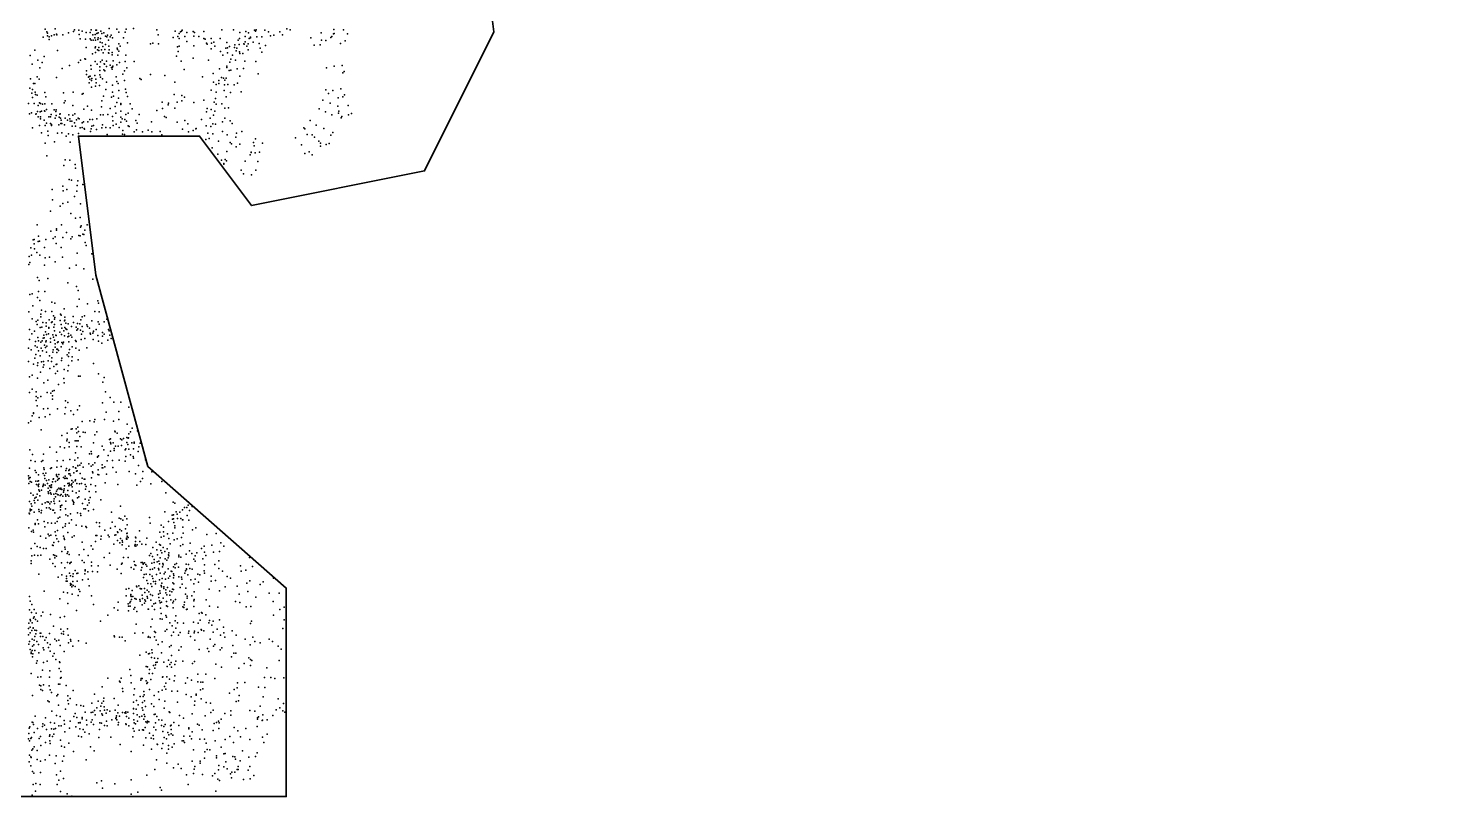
# Model space of a CAD drawing. Header units: millimetres. Extents: x -60275265 to 22802890, y -38578442 to 24337084.
# Drawn here: x 12418122 to 22802890, y -15644525 to -10012804 of the extents above; entities that cross this region are included whole.
import ezdxf

# ---------------------------------------------------------------- set-up
doc = ezdxf.new("R2010")
doc.units = ezdxf.units.MM
doc.header["$MEASUREMENT"] = 0
doc.layers.add('Outline', color=7, linetype='Continuous', true_color=0x000000)
doc.layers.add('particles', color=7, linetype='Continuous', true_color=0x000000)

msp = doc.modelspace()

# ---------------------------------------------------------------- linework, layer by layer
at = {"layer": 'Outline', "color": 3, "lineweight": 35, "true_color": 0x00ff00}
msp.add_lwpolyline([(22802890, -4304960), (22549469, -5451582), (20393676, -6088610), (19252505, -7362737), (18237991, -6598475), (16589645, -6598475), (15828837, -7617580), (15702178, -9019048), (15828837, -10038389), (15321604, -11057718), (14053727, -11312563), (13673211, -10803156), (12785450, -10803156), (12912625, -11822204), (13292918, -13223729), (14307431, -14115719), (14307431, -15644525), (13039331, -15644525), (11771230, -15644525)], dxfattribs=at)
at = {"layer": 'particles', "color": 93, "true_color": 0x67d435}
for p in [(12541622, -10019304), (12553622, -10037304), (12557622, -10067304), (12559622, -10049304), (12588622, -10067304), (12607622, -10059304), (12615622, -10017304), (12624622, -10056304), (12626622, -10061304), (12671622, -10060304), (12711622, -10045304), (12748622, -10036304), (12756622, -10023304), (12787622, -10027304), (12791622, -10057304), (12812622, -10034304), (12840622, -10042304), (12870622, -10042304), (12877622, -10024304), (12891622, -10059304), (12907622, -10058304), (12911622, -10026304), (12917622, -10027304), (12920622, -10050304), (12930622, -10045304), (12949622, -10034304), (12955622, -10050304), (12970622, -10046304), (12982622, -10069304), (12997622, -10063304), (13010622, -10013304), (13024622, -10063304), (13065622, -10019304), (13080622, -10040304), (13127622, -10041304), (13134622, -10019304), (13187622, -10014304), (13358622, -10023304), (13368622, -10060304), (13494622, -10034304), (13513622, -10072304), (13522622, -10050304), (13533622, -10037304), (13539622, -10034304), (13544622, -10025304), (13579622, -10043304), (13625622, -10035304), (13629622, -10070304), (13636622, -10042304), (13666622, -10072304), (13703622, -10035304), (13835622, -10023304), (13920622, -10024304), (13967622, -10042304), (14006622, -10072304), (14010622, -10035304), (14031622, -10046304), (14075622, -10026304), (14082622, -10033304), (14086622, -10023304), (14150622, -10027304), (14177622, -10038304), (14192622, -10067304), (14215622, -10062304), (14260622, -10039304), (14280622, -10059304), (14312622, -10016304), (14336622, -10023304), (14564622, -10046304), (14653622, -10053304), (14657622, -10021304), (14659622, -10050304), (14726622, -10024304), (14755622, -10054304), (12464622, -10172304), (12525622, -10077304), (12569622, -10095304), (12570622, -10074304), (12632622, -10175304), (12797622, -10090304), (12836622, -10091304), (12840622, -10152304), (12871622, -10090304), (12877622, -10099304), (12893622, -10100304), (12904622, -10083304), (12906622, -10155304), (12910622, -10100304), (12910622, -10147304), (12924622, -10169304), (12926622, -10094304), (12929622, -10082304), (12933622, -10174304), (12934622, -10153304), (12943622, -10114304), (12946622, -10088304), (12953622, -10171304), (12959622, -10119304), (12963622, -10145304), (12978622, -10167304), (12983622, -10132304), (12993622, -10076304), (12993622, -10076304), (13005622, -10100304), (13007622, -10144304), (13009622, -10170304), (13017622, -10075304), (13035622, -10081304), (13069622, -10159304), (13071622, -10168304), (13081622, -10126304), (13091622, -10143304), (13114622, -10083304), (13143622, -10119304), (13312622, -10127304), (13330622, -10121304), (13370622, -10126304), (13479622, -10079304), (13511622, -10149304), (13522622, -10088304), (13523622, -10143304), (13564622, -10073304), (13578622, -10110304), (13630622, -10140304), (13703622, -10088304), (13713622, -10093304), (13724622, -10122304), (13728622, -10129304), (13756622, -10163304), (13758622, -10087304), (13759622, -10121304), (13776622, -10115304), (13785622, -10144304), (13822622, -10086304), (13864622, -10157304), (13873622, -10116304), (13876622, -10155304), (13891622, -10146304), (13928622, -10154304), (13930622, -10133304), (13945622, -10159304), (13956622, -10098304), (13963622, -10132304), (13965622, -10088304), (13996622, -10126304), (14000622, -10128304), (14007622, -10112304), (14019622, -10142304), (14028622, -10127304), (14029622, -10170304), (14035622, -10086304), (14046622, -10078304), (14046622, -10082304), (14065622, -10113304), (14092622, -10075304), (14108622, -10123304), (14117622, -10159304), (14129622, -10074304), (14155622, -10139304), (14488622, -10082304), (14511622, -10135304), (14556622, -10133304), (14565622, -10100304), (14598622, -10102304), (14633622, -10080304), (14640622, -10073304), (14704622, -10123304), (14738622, -10104304), (12432622, -10212304), (12445622, -10275304), (12488622, -10247304), (12519622, -10262304), (12533622, -10220304), (12785622, -10262304), (12800622, -10245304), (12831622, -10235304), (12836622, -10239304), (12888622, -10200304), (12907622, -10256304), (12910622, -10190304), (12922622, -10275304), (12945622, -10258304), (12959622, -10247304), (12966622, -10192304), (12973622, -10273304), (12975622, -10276304), (12989622, -10254304), (13004622, -10191304), (13008622, -10194304), (13031622, -10206304), (13032622, -10190304), (13039622, -10250304), (13074622, -10208304), (13081622, -10181304), (13085622, -10264304), (13126622, -10256304), (13131622, -10210304), (13194622, -10255304), (13504622, -10217304), (13516622, -10182304), (13538622, -10253304), (13626622, -10230304), (13738622, -10247304), (13825622, -10183304), (13843622, -10209304), (13876622, -10191304), (13894622, -10260304), (13901622, -10238304), (13913622, -10209304), (13936622, -10246304), (13941622, -10178304), (13964622, -10184304), (13968622, -10198304), (13988622, -10198304), (14003622, -10253304), (14084622, -10256304), (14129622, -10187304), (12433622, -10383304), (12482622, -10367304), (12502622, -10301304), (12623622, -10373304), (12665622, -10308304), (12720622, -10285304), (12843622, -10350304), (12844622, -10325304), (12859622, -10371304), (12862622, -10365304), (12869622, -10384304), (12870622, -10362304), (12876622, -10286304), (12878622, -10311304), (12883622, -10379304), (12905622, -10357304), (12941622, -10294304), (12941622, -10321304), (12942622, -10354304), (12945622, -10371304), (12960622, -10383304), (12970622, -10317304), (12978622, -10325304), (12990622, -10292304), (13018622, -10282304), (13026622, -10300304), (13031622, -10313304), (13034622, -10296304), (13037622, -10291304), (13060622, -10367304), (13065622, -10281304), (13110622, -10349304), (13121622, -10324304), (13138622, -10301304), (13234622, -10380304), (13313622, -10352304), (13418622, -10358304), (13558622, -10314304), (13693622, -10368304), (13771622, -10344304), (13818622, -10309304), (13832622, -10374304), (13848622, -10378304), (13866622, -10377304), (13873622, -10289304), (13873622, -10300304), (13889622, -10322304), (13901622, -10319304), (13947622, -10309304), (13966622, -10364304), (13993622, -10306304), (14101622, -10345304), (14603622, -10303304), (14659622, -10291304), (14717622, -10286304), (14722622, -10338304), (14732622, -10330304), (12428622, -10451304), (12442622, -10487304), (12449622, -10461304), (12456622, -10418304), (12464622, -10418304), (12468622, -10481304), (12497622, -10386304), (12538622, -10484304), (12675622, -10485304), (12746622, -10481304), (12862622, -10412304), (12881622, -10395304), (12881622, -10443304), (12909622, -10437304), (12913622, -10386304), (12915622, -10412304), (12938622, -10431304), (12986622, -10460304), (12991622, -10408304), (13033622, -10480304), (13035622, -10428304), (13067622, -10401304), (13076622, -10418304), (13081622, -10467304), (13123622, -10396304), (13130622, -10459304), (13135622, -10484304), (13244622, -10387304), (13490622, -10407304), (13757622, -10466304), (13774622, -10408304), (13793622, -10423304), (13793622, -10481304), (13814622, -10395304), (13814622, -10416304), (13853622, -10469304), (13855622, -10426304), (13857622, -10393304), (13880622, -10424304), (13899622, -10482304), (13925622, -10427304), (13949622, -10415304), (13976622, -10478304), (14597622, -10463304), (14648622, -10467304), (14708622, -10457304), (12418622, -10564304), (12447622, -10520304), (12460622, -10564304), (12469622, -10497304), (12482622, -10503304), (12489622, -10579304), (12499622, -10558304), (12506622, -10563304), (12521622, -10569304), (12539622, -10566304), (12546622, -10514304), (12589622, -10565304), (12680622, -10558304), (12688622, -10545304), (12743622, -10577304), (12812622, -10496304), (12819622, -10491304), (12851622, -10584304), (12953622, -10587304), (12956622, -10544304), (12968622, -10509304), (13027622, -10517304), (13042622, -10510304), (13054622, -10585304), (13065622, -10556304), (13077622, -10524304), (13094622, -10571304), (13095622, -10564304), (13144622, -10512304), (13164622, -10567304), (13397622, -10554304), (13441622, -10574304), (13445622, -10562304), (13485622, -10497304), (13508622, -10553304), (13542622, -10504304), (13543622, -10544304), (13561622, -10518304), (13630622, -10557304), (13704622, -10539304), (13778622, -10553304), (13789622, -10526304), (13794622, -10569304), (13836622, -10566304), (13866622, -10514304), (14576622, -10539304), (14617622, -10490304), (14630622, -10560304), (14686622, -10583304), (14687622, -10521304), (14721622, -10515304), (14735622, -10500304), (14760622, -10577304), (12426622, -10639304), (12440622, -10632304), (12473622, -10641304), (12474622, -10638304), (12485622, -10621304), (12489622, -10660304), (12503622, -10624304), (12506622, -10675304), (12507622, -10660304), (12515622, -10620304), (12533622, -10686304), (12537622, -10616304), (12539622, -10619304), (12550622, -10607304), (12567622, -10661304), (12579622, -10660304), (12584622, -10643304), (12607622, -10610304), (12614622, -10672304), (12618622, -10622304), (12622622, -10610304), (12622622, -10651304), (12643622, -10663304), (12648622, -10642304), (12650622, -10638304), (12654622, -10671304), (12658622, -10685304), (12688622, -10672304), (12704622, -10686304), (12714622, -10646304), (12721622, -10676304), (12725622, -10693304), (12736622, -10692304), (12744622, -10650304), (12758622, -10638304), (12770622, -10682304), (12782622, -10672304), (12790622, -10676304), (12823622, -10604304), (12869622, -10680304), (12881622, -10612304), (12887622, -10681304), (12920622, -10677304), (12947622, -10646304), (12966622, -10646304), (13001622, -10644304), (13017622, -10600304), (13035622, -10658304), (13037622, -10690304), (13059622, -10635304), (13094622, -10619304), (13096622, -10663304), (13106622, -10677304), (13124622, -10681304), (13131622, -10643304), (13136622, -10694304), (13149622, -10634304), (13177622, -10602304), (13204622, -10687304), (13230622, -10644304), (13359622, -10615304), (13401622, -10600304), (13416622, -10658304), (13427622, -10665304), (13491622, -10597304), (13564622, -10688304), (13685622, -10680304), (13723622, -10625304), (13727622, -10600304), (13750622, -10672304), (13756622, -10607304), (13774622, -10650304), (13783622, -10620304), (13857622, -10598304), (13857622, -10670304), (13885622, -10594304), (13897622, -10690304), (14483622, -10687304), (14549622, -10603304), (14594622, -10624304), (14642622, -10646304), (14691622, -10635304), (14693622, -10619304), (14710622, -10669304), (14714622, -10659304), (14764622, -10646304), (14785622, -10637304), (12447622, -10743304), (12499622, -10725304), (12515622, -10778304), (12541622, -10725304), (12551622, -10707304), (12560622, -10766304), (12563622, -10799304), (12580622, -10710304), (12586622, -10724304), (12587622, -10717304), (12632622, -10780304), (12642622, -10721304), (12655622, -10711304), (12662622, -10710304), (12662622, -10779304), (12682622, -10720304), (12712622, -10787304), (12739622, -10730304), (12744622, -10793304), (12755622, -10705304), (12762622, -10729304), (12784622, -10784304), (12798622, -10741304), (12812622, -10706304), (12812622, -10740304), (12821622, -10698304), (12826622, -10747304), (12829622, -10751304), (12854622, -10699304), (12873622, -10768304), (12879622, -10749304), (12882622, -10729304), (12895622, -10724304), (12917622, -10754304), (12957622, -10743304), (12962622, -10721304), (12985622, -10739304), (12995622, -10790304), (13016622, -10742304), (13040622, -10724304), (13060622, -10715304), (13083622, -10739304), (13096622, -10701304), (13107622, -10789304), (13109622, -10762304), (13121622, -10791304), (13148622, -10726304), (13157622, -10731304), (13193622, -10771304), (13209622, -10756304), (13216622, -10708304), (13254622, -10771304), (13295622, -10760304), (13321622, -10697304), (13322622, -10770304), (13384622, -10769304), (13396622, -10793304), (13508622, -10700304), (13548622, -10752304), (13587622, -10712304), (13591622, -10772304), (13625622, -10761304), (13645622, -10749304), (13647622, -10747304), (13720622, -10727304), (13732622, -10782304), (13755622, -10733304), (13769622, -10712304), (13770622, -10787304), (13789622, -10714304), (13839622, -10769304), (13840622, -10699304), (13875622, -10792304), (13912622, -10711304), (13942622, -10780304), (13982622, -10769304), (14437622, -10743304), (14444622, -10750304), (14461622, -10790304), (14498622, -10792304), (14526622, -10723304), (14583622, -10747304), (14634622, -10796304), (14648622, -10776304), (12541622, -10854304), (12610622, -10845304), (12694622, -10803304), (12723622, -10846304), (13718622, -10827304), (13742622, -10819304), (13764622, -10889304), (13811622, -10840304), (13897622, -10849304), (13906622, -10858304), (13938622, -10810304), (13941622, -10880304), (13966622, -10861304), (14067622, -10850304), (14072622, -10873304), (14082622, -10823304), (14132622, -10854304), (14374622, -10815304), (14420622, -10866304), (14515622, -10811304), (14546622, -10839304), (14559622, -10855304), (14559622, -10877304), (14599622, -10863304), (14621622, -10856304), (12552622, -10946304), (12688622, -10977304), (12721622, -10980304), (13807622, -10936304), (13832622, -10978304), (13849622, -11004304), (13849622, -11007304), (13859622, -10973304), (13869622, -10984304), (13873622, -10915304), (14005622, -10987304), (14043622, -10940304), (14050622, -10922304), (14051622, -10920304), (14079622, -10925304), (14098622, -10988304), (14111622, -10919304), (14443622, -10929304), (14475622, -10917304), (14498622, -10939304), (12678622, -11019304), (12761622, -11010304), (12762622, -11037304), (13978622, -11052304), (13995622, -11079304), (14052622, -11086304), (14084622, -11052304), (12592622, -11194304), (12671622, -11169304), (12672622, -11203304), (12700622, -11193304), (12717622, -11120304), (12733622, -11126304), (12773622, -11207304), (12775622, -11165304), (12779622, -11131304), (12817622, -11157304), (12595622, -11269304), (12651622, -11316304), (12670622, -11296304), (12706622, -11287304), (12756622, -11246304), (12799622, -11298304), (12579622, -11352304), (12730622, -11369304), (12763622, -11403304), (12796622, -11399304), (12481622, -11452304), (12582622, -11500304), (12625622, -11481304), (12625622, -11493304), (12661622, -11452304), (12697622, -11510304), (12800622, -11469304), (12804622, -11459304), (12817622, -11520304), (12825622, -11524304), (12831622, -11491304), (12849622, -11453304), (12435622, -11621304), (12454622, -11562304), (12461622, -11561304), (12461622, -11591304), (12462622, -11628304), (12489622, -11574304), (12491622, -11537304), (12499622, -11573304), (12535622, -11620304), (12546622, -11560304), (12600622, -11552304), (12615622, -11540304), (12621622, -11589304), (12658622, -11618304), (12671622, -11545304), (12730622, -11555304), (12739622, -11540304), (12787622, -11532304), (12797622, -11534304), (12834622, -11582304), (12841622, -11605304), (12423622, -11684304), (12429622, -11728304), (12441622, -11676304), (12480622, -11656304), (12502622, -11676304), (12540622, -11695304), (12573622, -11690304), (12613622, -11723304), (12667622, -11691304), (12776622, -11661304), (12882622, -11665304), (12421622, -11743304), (12536622, -11749304), (12718622, -11770304), (12768622, -11749304), (12824622, -11775304), (12485622, -11839304), (12492622, -11942304), (12497622, -11861304), (12539622, -11941304), (12560622, -11847304), (12708622, -11877304), (12770622, -11904304), (12782622, -11933304), (12889622, -11852304), (12429622, -11964304), (12445622, -11958304), (12485622, -11986304), (12502622, -12007304), (12590622, -12020304), (12612622, -12026304), (12789622, -11997304), (12852622, -12031304), (12927622, -12010304), (12932622, -12026304), (12420622, -12090304), (12445622, -12141304), (12451622, -12047304), (12508622, -12127304), (12509622, -12107304), (12513622, -12078304), (12542622, -12088304), (12571622, -12148304), (12589622, -12089304), (12601622, -12119304), (12610622, -12144304), (12612622, -12133304), (12653622, -12108304), (12658622, -12114304), (12681622, -12068304), (12684622, -12129304), (12746622, -12124304), (12774622, -12051304), (12803622, -12148304), (12813622, -12126304), (12830622, -12120304), (12905622, -12089304), (12936622, -12090304), (12992622, -12145304), (12426622, -12220304), (12444622, -12251304), (12463622, -12233304), (12476622, -12161304), (12483622, -12183304), (12488622, -12152304), (12504622, -12206304), (12517622, -12204304), (12524622, -12168304), (12544622, -12236304), (12547622, -12171304), (12549622, -12195304), (12564622, -12251304), (12567622, -12206304), (12568622, -12209304), (12586622, -12168304), (12592622, -12163304), (12605622, -12203304), (12609622, -12184304), (12609622, -12230304), (12649622, -12239304), (12651622, -12153304), (12657622, -12184304), (12663622, -12210304), (12678622, -12230304), (12682622, -12157304), (12684622, -12151304), (12684622, -12206304), (12691622, -12173304), (12691622, -12214304), (12700622, -12219304), (12710622, -12178304), (12712622, -12249304), (12734622, -12198304), (12748622, -12169304), (12767622, -12204304), (12773622, -12224304), (12778622, -12176304), (12780622, -12216304), (12795622, -12178304), (12799622, -12226304), (12813622, -12199304), (12817622, -12235304), (12845622, -12187304), (12852622, -12198304), (12866622, -12209304), (12870622, -12247304), (12882622, -12156304), (12889622, -12248304), (12894622, -12234304), (12896622, -12231304), (12914622, -12220304), (12928622, -12164304), (12936622, -12181304), (12961622, -12241304), (12972622, -12165304), (12973622, -12253304), (13004622, -12221304), (13010622, -12230304), (12426622, -12293304), (12468622, -12339304), (12470622, -12307304), (12481622, -12350304), (12486622, -12278304), (12493622, -12303304), (12508622, -12313304), (12511622, -12357304), (12519622, -12303304), (12525622, -12283304), (12531622, -12261304), (12534622, -12282304), (12535622, -12335304), (12544622, -12351304), (12546622, -12310304), (12549622, -12302304), (12550622, -12257304), (12554622, -12341304), (12579622, -12287304), (12579622, -12314304), (12597622, -12260304), (12601622, -12275304), (12608622, -12298304), (12615622, -12324304), (12615622, -12349304), (12619622, -12262304), (12622622, -12263304), (12631622, -12315304), (12635622, -12311304), (12658622, -12348304), (12661622, -12257304), (12662622, -12316304), (12669622, -12325304), (12674622, -12313304), (12683622, -12266304), (12707622, -12273304), (12714622, -12310304), (12715622, -12268304), (12729622, -12262304), (12735622, -12275304), (12738622, -12346304), (12764622, -12300304), (12766622, -12356304), (12767622, -12309304), (12805622, -12294304), (12806622, -12254304), (12831622, -12285304), (12845622, -12354304), (12874622, -12254304), (12893622, -12294304), (12927622, -12263304), (12932622, -12305304), (12957622, -12321304), (12960622, -12270304), (13001622, -12297304), (13014622, -12262304), (13024622, -12287304), (12418622, -12358304), (12418622, -12454304), (12437622, -12369304), (12464622, -12431304), (12473622, -12403304), (12492622, -12377304), (12504622, -12414304), (12514622, -12457304), (12520622, -12377304), (12528622, -12455304), (12551622, -12387304), (12563622, -12450304), (12573622, -12412304), (12586622, -12455304), (12590622, -12427304), (12596622, -12385304), (12600622, -12368304), (12627622, -12365304), (12627622, -12389304), (12631622, -12363304), (12638622, -12373304), (12661622, -12446304), (12662622, -12431304), (12701622, -12406304), (12711622, -12417304), (12714622, -12391304), (12719622, -12367304), (12736622, -12450304), (12739622, -12420304), (12782622, -12442304), (12790622, -12372304), (12445622, -12555304), (12455622, -12473304), (12485622, -12485304), (12487622, -12465304), (12506622, -12533304), (12527622, -12497304), (12532622, -12479304), (12576622, -12506304), (12604622, -12492304), (12617622, -12543304), (12622622, -12476304), (12627622, -12475304), (12632622, -12526304), (12679622, -12514304), (12706622, -12524304), (12711622, -12485304), (12784622, -12563304), (12798622, -12563304), (12895622, -12468304), (12932622, -12546304), (12425622, -12568304), (12446622, -12657304), (12485622, -12576304), (12530622, -12611304), (12561622, -12591304), (12607622, -12667304), (12639622, -12624304), (12677622, -12580304), (12680622, -12611304), (12963622, -12605304), (12972622, -12572304), (12426622, -12682304), (12474622, -12711304), (12475622, -12677304), (12476622, -12740304), (12488622, -12721304), (12509622, -12712304), (12555622, -12682304), (12582622, -12686304), (12594622, -12731304), (12595622, -12671304), (12595622, -12706304), (12689622, -12742304), (12706622, -12756304), (12961622, -12757304), (12984622, -12676304), (13016622, -12718304), (13045622, -12752304), (13094622, -12752304), (12445622, -12854304), (12455622, -12831304), (12456622, -12835304), (12481622, -12779304), (12498622, -12866304), (12528622, -12802304), (12541622, -12860304), (12560622, -12800304), (12576622, -12844304), (12631622, -12802304), (12686622, -12838304), (12690622, -12791304), (12730622, -12815304), (12749622, -12844304), (12778622, -12810304), (12792622, -12779304), (12987622, -12826304), (13081622, -12821304), (13154622, -12790304), (12418622, -12905304), (12435622, -12893304), (12511622, -12955304), (12703622, -12979304), (12731622, -12950304), (12739622, -12947304), (12769622, -12948304), (12773622, -12978304), (12780622, -12935304), (12785622, -12968304), (12812622, -12894304), (12819622, -12973304), (12833622, -12974304), (12868622, -12890304), (12900622, -12896304), (12905622, -12879304), (12919622, -12971304), (12975622, -12879304), (13042622, -12891304), (13050622, -12966304), (13054622, -12971304), (13069622, -12979304), (13080622, -12880304), (13141622, -12915304), (13166622, -12969304), (13177622, -12943304), (13217622, -12962304), (12575622, -13083304), (12650622, -13081304), (12663622, -12997304), (12700622, -13037304), (12702622, -13024304), (12716622, -13079304), (12717622, -13048304), (12761622, -13036304), (12772622, -13077304), (12773622, -13036304), (12782622, -13037304), (12795622, -13005304), (12805622, -13081304), (12895622, -13051304), (12904622, -12991304), (12959622, -13074304), (13013622, -13026304), (13019622, -13022304), (13019622, -13049304), (13023622, -13058304), (13039622, -13051304), (13055622, -13075304), (13075622, -13076304), (13092622, -13022304), (13101622, -13071304), (13102622, -13028304), (13115622, -13019304), (13139622, -13012304), (13140622, -13049304), (13146622, -13064304), (13148622, -13016304), (13151622, -13015304), (13154622, -12984304), (13176622, -13050304), (13194622, -13045304), (13194622, -13054304), (13226622, -13081304), (13238622, -13054304), (12428622, -13101304), (12436622, -13180304), (12447622, -13137304), (12467622, -13188304), (12514622, -13187304), (12524622, -13180304), (12529622, -13134304), (12625622, -13118304), (12628622, -13182304), (12673622, -13179304), (12682622, -13087304), (12721622, -13172304), (12759622, -13178304), (12764622, -13124304), (12780622, -13160304), (12865622, -13131304), (12877622, -13115304), (12880622, -13131304), (12924622, -13154304), (12924622, -13155304), (12932622, -13147304), (12970622, -13102304), (12996622, -13182304), (13002622, -13144304), (13019622, -13113304), (13033622, -13180304), (13047622, -13093304), (13047622, -13107304), (13084622, -13178304), (13126622, -13103304), (13128622, -13186304), (13132622, -13151304), (13133622, -13095304), (13154622, -13097304), (13166622, -13139304), (13186622, -13151304), (13187622, -13094304), (13188622, -13163304), (13222622, -13115304), (13277622, -13176304), (12425622, -13236304), (12468622, -13254304), (12476622, -13269304), (12491622, -13285304), (12526622, -13275304), (12530622, -13233304), (12534622, -13247304), (12537622, -13291304), (12546622, -13273304), (12581622, -13239304), (12586622, -13233304), (12624622, -13284304), (12627622, -13229304), (12641622, -13284304), (12659622, -13225304), (12692622, -13254304), (12698622, -13238304), (12713622, -13278304), (12715622, -13254304), (12719622, -13247304), (12721622, -13278304), (12726622, -13291304), (12746622, -13227304), (12750622, -13270304), (12764622, -13233304), (12765622, -13237304), (12770622, -13259304), (12776622, -13256304), (12779622, -13220304), (12780622, -13216304), (12794622, -13214304), (12798622, -13275304), (12804622, -13200304), (12819622, -13229304), (12860622, -13204304), (12877622, -13222304), (12887622, -13264304), (12890622, -13271304), (12891622, -13212304), (12905622, -13197304), (12927622, -13282304), (12930622, -13249304), (12933622, -13286304), (12958622, -13212304), (12959622, -13233304), (12964622, -13235304), (12977622, -13226304), (12991622, -13280304), (13037622, -13232304), (13060622, -13266304), (13156622, -13262304), (13203622, -13279304), (13224622, -13218304), (13256622, -13261304), (13323622, -13263304), (12419622, -13293304), (12421622, -13315304), (12422622, -13348304), (12423622, -13308304), (12430622, -13305304), (12430622, -13335304), (12440622, -13339304), (12473622, -13332304), (12477622, -13357304), (12486622, -13331304), (12489622, -13360304), (12493622, -13330304), (12493622, -13370304), (12494622, -13353304), (12494622, -13394304), (12523622, -13371304), (12527622, -13363304), (12528622, -13353304), (12538622, -13311304), (12540622, -13362304), (12551622, -13328304), (12558622, -13350304), (12563622, -13382304), (12568622, -13323304), (12572622, -13367304), (12579622, -13375304), (12584622, -13361304), (12585622, -13377304), (12586622, -13376304), (12588622, -13358304), (12595622, -13337304), (12600622, -13318304), (12601622, -13315304), (12616622, -13333304), (12623622, -13293304), (12630622, -13325304), (12630622, -13393304), (12632622, -13299304), (12638622, -13314304), (12642622, -13384304), (12643622, -13311304), (12651622, -13390304), (12655622, -13383304), (12664622, -13392304), (12676622, -13304304), (12680622, -13389304), (12683622, -13365304), (12685622, -13313304), (12688622, -13294304), (12695622, -13310304), (12702622, -13312304), (12706622, -13348304), (12714622, -13366304), (12717622, -13347304), (12720622, -13359304), (12732622, -13362304), (12736622, -13326304), (12737622, -13351304), (12739622, -13374304), (12747622, -13339304), (12761622, -13329304), (12764622, -13322304), (12772622, -13350304), (12793622, -13352304), (12806622, -13349304), (12812622, -13309304), (12826622, -13317304), (12832622, -13317304), (12834622, -13356304), (12837622, -13390304), (12842622, -13370304), (12875622, -13355304), (12880622, -13307304), (12909622, -13365304), (12980622, -13345304), (13072622, -13355304), (13213622, -13361304), (13240622, -13334304), (13254622, -13312304), (13316622, -13352304), (13396622, -13335304), (12425622, -13481304), (12435622, -13419304), (12437622, -13497304), (12452622, -13435304), (12461622, -13473304), (12464622, -13490304), (12465622, -13457304), (12474622, -13448304), (12481622, -13426304), (12487622, -13470304), (12500622, -13405304), (12501622, -13438304), (12513622, -13398304), (12540622, -13490304), (12556622, -13483304), (12563622, -13410304), (12564622, -13421304), (12565622, -13485304), (12574622, -13399304), (12575622, -13499304), (12580622, -13418304), (12584622, -13426304), (12585622, -13484304), (12604622, -13478304), (12605622, -13427304), (12606622, -13461304), (12610622, -13496304), (12617622, -13446304), (12620622, -13423304), (12625622, -13406304), (12630622, -13429304), (12635622, -13431304), (12645622, -13478304), (12650622, -13437304), (12659622, -13429304), (12670622, -13442304), (12675622, -13413304), (12678622, -13401304), (12690622, -13430304), (12691622, -13441304), (12691622, -13479304), (12705622, -13431304), (12708622, -13401304), (12715622, -13442304), (12742622, -13404304), (12742622, -13470304), (12745622, -13480304), (12752622, -13489304), (12767622, -13417304), (12778622, -13455304), (12788622, -13446304), (12790622, -13405304), (12815622, -13496304), (12835622, -13463304), (12861622, -13470304), (12862622, -13490304), (12864622, -13407304), (12870622, -13451304), (12912622, -13409304), (12949622, -13469304), (13424622, -13416304), (13479622, -13486304), (13491622, -13494304), (12423622, -13566304), (12427622, -13570304), (12430622, -13550304), (12431622, -13536304), (12441622, -13542304), (12443622, -13516304), (12461622, -13558304), (12494622, -13539304), (12496622, -13554304), (12512622, -13564304), (12513622, -13546304), (12519622, -13500304), (12551622, -13527304), (12570622, -13526304), (12579622, -13536304), (12596622, -13545304), (12602622, -13544304), (12611622, -13564304), (12635622, -13602304), (12648622, -13596304), (12652622, -13541304), (12653622, -13513304), (12654622, -13522304), (12664622, -13508304), (12690622, -13535304), (12693622, -13579304), (12708622, -13586304), (12726622, -13571304), (12748622, -13500304), (12777622, -13564304), (12799622, -13568304), (12801622, -13583304), (12824622, -13535304), (12836622, -13534304), (12850622, -13507304), (12859622, -13550304), (12896622, -13539304), (13026622, -13559304), (13084622, -13603304), (13093622, -13515304), (13125622, -13588304), (13306622, -13599304), (13418622, -13556304), (13471622, -13581304), (13480622, -13579304), (13500622, -13556304), (13509622, -13574304), (13527622, -13560304), (13546622, -13542304), (13562622, -13525304), (13579622, -13524304), (13581622, -13583304), (13589622, -13508304), (13599622, -13546304), (13618622, -13518304), (12421622, -13673304), (12441622, -13700304), (12454622, -13692304), (12456622, -13706304), (12468622, -13642304), (12468622, -13650304), (12485622, -13614304), (12491622, -13644304), (12534622, -13628304), (12538622, -13667304), (12561622, -13637304), (12587622, -13639304), (12613622, -13639304), (12613622, -13704304), (12628622, -13627304), (12630622, -13694304), (12671622, -13671304), (12688622, -13662304), (12689622, -13645304), (12706622, -13707304), (12716622, -13639304), (12734622, -13615304), (12767622, -13653304), (12809622, -13662304), (12838622, -13663304), (12843622, -13672304), (12916622, -13635304), (12938622, -13663304), (12940622, -13638304), (12977622, -13691304), (13019622, -13676304), (13032622, -13632304), (13053622, -13664304), (13071622, -13703304), (13074622, -13707304), (13088622, -13687304), (13094622, -13607304), (13099622, -13695304), (13110622, -13617304), (13129622, -13680304), (13140622, -13608304), (13141622, -13652304), (13232622, -13696304), (13310622, -13640304), (13382622, -13706304), (13390622, -13654304), (13408622, -13703304), (13409622, -13668304), (13445622, -13627304), (13473622, -13611304), (13480622, -13607304), (13483622, -13634304), (13492622, -13660304), (13492622, -13674304), (13510622, -13606304), (13536622, -13605304), (13546622, -13614304), (13549622, -13670304), (13550622, -13614304), (13594622, -13618304), (13620622, -13689304), (13645622, -13674304), (13762622, -13637304), (12464622, -13789304), (12483622, -13810304), (12507622, -13736304), (12546622, -13750304), (12563622, -13720304), (12569622, -13733304), (12583622, -13727304), (12595622, -13801304), (12599622, -13804304), (12604622, -13781304), (12619622, -13730304), (12627622, -13754304), (12638622, -13773304), (12675622, -13735304), (12680622, -13749304), (12683622, -13759304), (12739622, -13741304), (12754622, -13732304), (12813622, -13780304), (12878622, -13806304), (12909622, -13773304), (12913622, -13729304), (12919622, -13730304), (12948622, -13756304), (12951622, -13736304), (13002622, -13727304), (13009622, -13740304), (13043622, -13793304), (13050622, -13727304), (13058622, -13724304), (13071622, -13767304), (13088622, -13783304), (13092622, -13753304), (13104622, -13766304), (13105622, -13799304), (13108622, -13780304), (13137622, -13750304), (13137622, -13757304), (13140622, -13716304), (13140622, -13757304), (13141622, -13736304), (13142622, -13712304), (13150622, -13745304), (13155622, -13807304), (13198622, -13806304), (13200622, -13797304), (13203622, -13741304), (13203622, -13775304), (13205622, -13807304), (13206622, -13747304), (13216622, -13799304), (13234622, -13773304), (13249622, -13793304), (13278622, -13796304), (13286622, -13749304), (13353622, -13780304), (13379622, -13795304), (13385622, -13800304), (13391622, -13743304), (13410622, -13734304), (13437622, -13718304), (13448622, -13753304), (13457622, -13791304), (13475622, -13712304), (13487622, -13761304), (13507622, -13755304), (13533622, -13806304), (13539622, -13744304), (13549622, -13795304), (13553622, -13713304), (13604622, -13787304), (13706622, -13808304), (13726622, -13722304), (13761622, -13801304), (13794622, -13715304), (13827622, -13784304), (13851622, -13808304), (12437622, -13826304), (12442622, -13880304), (12463622, -13874304), (12488622, -13876304), (12505622, -13817304), (12510622, -13875304), (12528622, -13824304), (12549622, -13825304), (12574622, -13903304), (12601622, -13871304), (12612622, -13876304), (12612622, -13893304), (12623622, -13881304), (12663622, -13847304), (12684622, -13816304), (12688622, -13831304), (12701622, -13863304), (12706622, -13850304), (12717622, -13869304), (12791622, -13872304), (12813622, -13912304), (12825622, -13832304), (12857622, -13876304), (12890622, -13829304), (12974622, -13890304), (13013622, -13860304), (13114622, -13891304), (13135622, -13827304), (13150622, -13892304), (13305622, -13876304), (13315622, -13861304), (13326622, -13883304), (13329622, -13817304), (13340622, -13906304), (13360622, -13834304), (13364622, -13872304), (13384622, -13894304), (13389622, -13839304), (13396622, -13858304), (13406622, -13817304), (13418622, -13847304), (13419622, -13900304), (13432622, -13910304), (13435622, -13827304), (13443622, -13894304), (13445622, -13872304), (13446622, -13858304), (13448622, -13878304), (13519622, -13887304), (13520622, -13874304), (13535622, -13888304), (13573622, -13867304), (13599622, -13843304), (13615622, -13863304), (13629622, -13904304), (13641622, -13878304), (13652622, -13856304), (13686622, -13825304), (13697622, -13900304), (13707622, -13853304), (13717622, -13877304), (13775622, -13853304), (13817622, -13848304), (14039622, -13890304), (12438622, -13916304), (12439622, -13934304), (12494622, -14014304), (12596622, -13934304), (12614622, -13957304), (12661622, -13930304), (12662622, -14019304), (12684622, -13967304), (12705622, -13929304), (12720622, -14007304), (12722622, -13936304), (12723622, -13931304), (12731622, -13926304), (12745622, -14010304), (12761622, -13986304), (12772622, -14008304), (12780622, -14005304), (12826622, -13927304), (12832622, -14011304), (12835622, -13982304), (12835622, -13989304), (12853622, -13996304), (12880622, -13925304), (12881622, -13952304), (12888622, -13994304), (12924622, -13996304), (12929622, -13953304), (13017622, -13948304), (13069622, -13977304), (13097622, -14008304), (13099622, -13940304), (13106622, -13933304), (13171622, -13964304), (13191622, -13976304), (13194622, -13921304), (13197622, -13945304), (13204622, -13950304), (13243622, -13929304), (13245622, -13984304), (13248622, -13965304), (13253622, -13927304), (13260622, -13937304), (13260622, -13939304), (13265622, -14015304), (13269622, -13931304), (13279622, -13943304), (13280622, -14014304), (13286622, -13955304), (13308622, -14016304), (13309622, -13979304), (13322622, -13933304), (13327622, -13977304), (13340622, -13929304), (13341622, -13967304), (13357622, -14017304), (13361622, -13922304), (13372622, -13973304), (13373622, -13982304), (13374622, -13918304), (13379622, -13938304), (13383622, -14006304), (13401622, -13959304), (13402622, -13934304), (13406622, -13946304), (13412622, -14010304), (13419622, -13998304), (13443622, -13975304), (13463622, -13992304), (13468622, -13993304), (13480622, -14010304), (13481622, -13959304), (13491622, -13943304), (13494622, -13966304), (13503622, -13936304), (13517622, -13961304), (13564622, -14005304), (13568622, -13990304), (13575622, -13941304), (13576622, -13975304), (13577622, -13979304), (13587622, -14018304), (13592622, -13942304), (13601622, -13973304), (13619622, -13977304), (13641622, -13918304), (13660622, -14013304), (13674622, -14018304), (13706622, -13990304), (13708622, -14006304), (13709622, -13946304), (13785622, -13942304), (13812622, -13973304), (13814622, -13916304), (13839622, -13992304), (13973622, -13952304), (13977622, -13992304), (14012622, -13983304), (14061622, -13956304), (12635622, -14036304), (12694622, -14064304), (12696622, -14027304), (12696622, -14045304), (12703622, -14064304), (12726622, -14025304), (12726622, -14082304), (12727622, -14093304), (12733622, -14089304), (12735622, -14107304), (12743622, -14031304), (12743622, -14068304), (12745622, -14097304), (12760622, -14104304), (12775622, -14064304), (12815622, -14054304), (12856622, -14051304), (12864622, -14098304), (13154622, -14118304), (13211622, -14102304), (13212622, -14106304), (13226622, -14100304), (13236622, -14119304), (13242622, -14122304), (13246622, -14122304), (13262622, -14039304), (13268622, -14118304), (13286622, -14059304), (13293622, -14082304), (13314622, -14085304), (13322622, -14103304), (13325622, -14027304), (13329622, -14044304), (13335622, -14067304), (13348622, -14085304), (13349622, -14067304), (13378622, -14056304), (13391622, -14097304), (13392622, -14106304), (13395622, -14080304), (13399622, -14046304), (13410622, -14119304), (13411622, -14105304), (13422622, -14049304), (13436622, -14112304), (13445622, -14042304), (13455622, -14028304), (13477622, -14076304), (13481622, -14041304), (13484622, -14024304), (13484622, -14084304), (13521622, -14033304), (13531622, -14112304), (13540622, -14035304), (13542622, -14050304), (13545622, -14087304), (13571622, -14117304), (13609622, -14055304), (13630622, -14083304), (13639622, -14051304), (13665622, -14071304), (13756622, -14028304), (13756622, -14065304), (13789622, -14059304), (13859622, -14105304), (13874622, -14031304), (13899622, -14042304), (13948622, -14101304), (14019622, -14080304), (14040622, -14063304), (14117622, -14090304), (14139622, -14070304), (14213622, -14042304), (12425622, -14178304), (12431622, -14211304), (12534622, -14138304), (12648622, -14193304), (12675622, -14146304), (12705622, -14151304), (12739622, -14161304), (12782622, -14169304), (12787622, -14126304), (12795622, -14141304), (12881622, -14171304), (13076622, -14219304), (13134622, -14123304), (13134622, -14171304), (13161622, -14224304), (13166622, -14214304), (13168622, -14171304), (13169622, -14162304), (13171622, -14178304), (13174622, -14198304), (13178622, -14132304), (13183622, -14178304), (13198622, -14191304), (13208622, -14197304), (13235622, -14200304), (13236622, -14212304), (13252622, -14167304), (13253622, -14192304), (13268622, -14225304), (13271622, -14201304), (13272622, -14147304), (13277622, -14212304), (13288622, -14131304), (13288622, -14178304), (13290622, -14189304), (13301622, -14143304), (13312622, -14163304), (13315622, -14204304), (13328622, -14170304), (13348622, -14225304), (13370622, -14160304), (13374622, -14185304), (13379622, -14210304), (13381622, -14136304), (13383622, -14223304), (13384622, -14152304), (13394622, -14219304), (13405622, -14189304), (13425622, -14128304), (13425622, -14149304), (13430622, -14213304), (13432622, -14165304), (13454622, -14137304), (13455622, -14168304), (13462622, -14201304), (13468622, -14142304), (13474622, -14123304), (13477622, -14224304), (13480622, -14211304), (13481622, -14125304), (13496622, -14199304), (13562622, -14218304), (13569622, -14161304), (13580622, -14174304), (13581622, -14190304), (13616622, -14171304), (13629622, -14210304), (13632622, -14142304), (13632622, -14199304), (13721622, -14201304), (13742622, -14123304), (13818622, -14135304), (13935622, -14213304), (13963622, -14159304), (13967622, -14221304), (14026622, -14141304), (14084622, -14182304), (14183622, -14153304), (14211622, -14214304), (14256622, -14152304), (12425622, -14274304), (12440622, -14294304), (12443622, -14235304), (12460622, -14327304), (12461622, -14272304), (12476622, -14299304), (12511622, -14319304), (12524622, -14292304), (12581622, -14310304), (12683622, -14323304), (12706622, -14229304), (12770622, -14279304), (12896622, -14236304), (13001622, -14314304), (13046622, -14261304), (13074622, -14278304), (13148622, -14232304), (13152622, -14248304), (13152622, -14282304), (13164622, -14247304), (13191622, -14271304), (13197622, -14257304), (13213622, -14287304), (13252622, -14239304), (13295622, -14271304), (13297622, -14271304), (13324622, -14249304), (13337622, -14232304), (13341622, -14273304), (13386622, -14263304), (13390622, -14301304), (13426622, -14316304), (13429622, -14246304), (13429622, -14329304), (13437622, -14250304), (13478622, -14259304), (13498622, -14319304), (13549622, -14254304), (13556622, -14258304), (13559622, -14237304), (13577622, -14273304), (13580622, -14271304), (13630622, -14251304), (13668622, -14302304), (13685622, -14295304), (13690622, -14298304), (13718622, -14312304), (13744622, -14247304), (13807622, -14256304), (14014622, -14254304), (14047622, -14250304), (14214622, -14313304), (14259622, -14273304), (14292622, -14255304), (12418622, -14411304), (12422622, -14373304), (12430622, -14346304), (12431622, -14403304), (12433622, -14356304), (12444622, -14426304), (12446622, -14370304), (12453622, -14407304), (12453622, -14408304), (12455622, -14336304), (12464622, -14423304), (12469622, -14346304), (12477622, -14426304), (12485622, -14357304), (12602622, -14394304), (12650622, -14332304), (12655622, -14417304), (12675622, -14434304), (12705622, -14414304), (12946622, -14359304), (13207622, -14379304), (13316622, -14400304), (13324622, -14344304), (13342622, -14434304), (13384622, -14341304), (13398622, -14343304), (13419622, -14431304), (13431622, -14420304), (13453622, -14369304), (13471622, -14391304), (13494622, -14356304), (13499622, -14410304), (13511622, -14369304), (13555622, -14372304), (13593622, -14432304), (13628622, -14365304), (13636622, -14432304), (13661622, -14372304), (13676622, -14351304), (13684622, -14420304), (13686622, -14423304), (13703622, -14428304), (13740622, -14370304), (13746622, -14353304), (13761622, -14387304), (13772622, -14358304), (13802622, -14416304), (13818622, -14347304), (13847622, -14403304), (13910622, -14429304), (14045622, -14376304), (14053622, -14358304), (14282622, -14412304), (14292622, -14349304), (12419622, -14458304), (12422622, -14526304), (12425622, -14506304), (12432622, -14444304), (12445622, -14491304), (12458622, -14531304), (12460622, -14498304), (12464622, -14470304), (12473622, -14450304), (12479622, -14508304), (12491622, -14528304), (12504622, -14447304), (12507622, -14470304), (12508622, -14447304), (12524622, -14471304), (12539622, -14496304), (12549622, -14477304), (12559622, -14517304), (12573622, -14448304), (12578622, -14530304), (12611622, -14489304), (12625622, -14501304), (12640622, -14496304), (12650622, -14535304), (12660622, -14448304), (12674622, -14452304), (12710622, -14460304), (12712622, -14516304), (12727622, -14493304), (12729622, -14505304), (12786622, -14502304), (12842622, -14518304), (13047622, -14466304), (13049622, -14472304), (13086622, -14475304), (13105622, -14475304), (13126622, -14502304), (13198622, -14446304), (13256622, -14443304), (13295622, -14475304), (13297622, -14471304), (13310622, -14478304), (13342622, -14473304), (13349622, -14440304), (13353622, -14498304), (13369622, -14529304), (13397622, -14510304), (13465622, -14537304), (13466622, -14462304), (13482622, -14438304), (13517622, -14460304), (13529622, -14440304), (13590622, -14447304), (13606622, -14470304), (13633622, -14443304), (13637622, -14498304), (13661622, -14441304), (13750622, -14490304), (13771622, -14438304), (13783622, -14528304), (13825622, -14460304), (13850622, -14443304), (13857622, -14474304), (13917622, -14536304), (13940622, -14460304), (14005622, -14489304), (14042622, -14532304), (14062622, -14476304), (14077622, -14506304), (14116622, -14517304), (14182622, -14490304), (14206622, -14506304), (12431622, -14566304), (12437622, -14596304), (12439622, -14584304), (12445622, -14574304), (12448622, -14620304), (12449622, -14542304), (12450622, -14597304), (12466622, -14574304), (12494622, -14591304), (12525622, -14553304), (12531622, -14569304), (12564622, -14552304), (12578622, -14578304), (12596622, -14614304), (12607622, -14596304), (12618622, -14639304), (12680622, -14580304), (12743622, -14540304), (13234622, -14607304), (13282622, -14586304), (13297622, -14598304), (13306622, -14596304), (13321622, -14623304), (13322622, -14569304), (13324622, -14590304), (13341622, -14630304), (13367622, -14631304), (13394622, -14589304), (13452622, -14547304), (13467622, -14610304), (13520622, -14571304), (13537622, -14545304), (13670622, -14565304), (13731622, -14558304), (13739622, -14580304), (13775622, -14541304), (13824622, -14569304), (13834622, -14554304), (13905622, -14619304), (13923622, -14593304), (13938622, -14593304), (14032622, -14626304), (14046622, -14639304), (14249622, -14541304), (14271622, -14564304), (12438622, -14742304), (12477622, -14666304), (12483622, -14649304), (12521622, -14716304), (12529622, -14660304), (12556622, -14652304), (12575622, -14723304), (12644622, -14706304), (12645622, -14655304), (12649622, -14660304), (12656622, -14726304), (13161622, -14711304), (13280622, -14691304), (13290622, -14692304), (13303622, -14742304), (13306622, -14713304), (13328622, -14742304), (13334622, -14684304), (13345622, -14703304), (13350622, -14678304), (13351622, -14662304), (13362622, -14659304), (13410622, -14659304), (13435622, -14691304), (13444622, -14643304), (13454622, -14675304), (13465622, -14661304), (13466622, -14695304), (13490622, -14675304), (13499622, -14652304), (13550622, -14651304), (13621622, -14669304), (13634622, -14653304), (13659622, -14746304), (13791622, -14673304), (13832622, -14694304), (13959622, -14702304), (13998622, -14668304), (14046622, -14684304), (14055622, -14647304), (14166622, -14701304), (14255622, -14646304), (12488622, -14768304), (12499622, -14828304), (12510622, -14765304), (12510622, -14833304), (12529622, -14824304), (12571622, -14832304), (12572622, -14769304), (12638622, -14820304), (12647622, -14819304), (12654622, -14776304), (12658622, -14771304), (12694622, -14830304), (12959622, -14838304), (12999622, -14775304), (13085622, -14797304), (13090622, -14804304), (13098622, -14775304), (13169622, -14755304), (13170622, -14809304), (13242622, -14791304), (13243622, -14778304), (13252622, -14778304), (13281622, -14796304), (13286622, -14814304), (13291622, -14808304), (13314622, -14786304), (13401622, -14768304), (13404622, -14765304), (13416622, -14836304), (13425622, -14812304), (13431622, -14765304), (13452622, -14783304), (13486622, -14795304), (13491622, -14758304), (13568622, -14812304), (13584622, -14772304), (13614622, -14791304), (13660622, -14802304), (13682622, -14806304), (13696622, -14804304), (13718622, -14747304), (13783622, -14779304), (13947622, -14846304), (13949622, -14810304), (14003622, -14808304), (14104622, -14842304), (14147622, -14770304), (14150622, -14845304), (14195622, -14771304), (14224622, -14778304), (14290622, -14772304), (12449622, -14903304), (12508622, -14859304), (12522622, -14867304), (12561622, -14942304), (12571622, -14949304), (12577622, -14862304), (12588622, -14881304), (12626622, -14904304), (12634622, -14895304), (12707622, -14904304), (12707622, -14939304), (12724622, -14924304), (12745622, -14866304), (12902622, -14892304), (12929622, -14944304), (12968622, -14944304), (12971622, -14922304), (13046622, -14924304), (13107622, -14852304), (13109622, -14873304), (13188622, -14951304), (13191622, -14899304), (13196622, -14853304), (13209622, -14939304), (13238622, -14910304), (13255622, -14953304), (13258622, -14911304), (13263622, -14874304), (13267622, -14897304), (13268622, -14943304), (13306622, -14858304), (13340622, -14903304), (13371622, -14877304), (13376622, -14931304), (13397622, -14864304), (13417622, -14944304), (13418622, -14944304), (13424622, -14857304), (13470622, -14872304), (13510622, -14872304), (13510622, -14951304), (13573622, -14895304), (13611622, -14913304), (13637622, -14945304), (13646622, -14900304), (13647622, -14894304), (13678622, -14861304), (13684622, -14928304), (13695622, -14853304), (13891622, -14886304), (13926622, -14859304), (13940622, -14947304), (13957622, -14943304), (13962622, -14902304), (14137622, -14912304), (14247622, -14928304), (12468622, -15055304), (12590622, -15017304), (12624622, -15050304), (12639622, -14973304), (12651622, -15057304), (12690622, -15002304), (12711622, -14965304), (12750622, -15056304), (12761622, -15034304), (12771622, -14970304), (12801622, -14976304), (12822622, -14981304), (12834622, -15024304), (12878622, -15027304), (12883622, -14959304), (12891622, -15025304), (12902622, -15012304), (12908622, -15044304), (12919622, -14992304), (12944622, -15015304), (12949622, -14982304), (12955622, -14960304), (12957622, -15036304), (12962622, -15048304), (12973622, -14986304), (12976622, -15010304), (12988622, -15033304), (12994622, -15007304), (13015622, -15018304), (13054622, -15010304), (13063622, -15052304), (13074622, -15030304), (13075622, -14974304), (13085622, -15053304), (13107622, -15028304), (13125622, -15029304), (13132622, -15032304), (13133622, -15022304), (13136622, -15056304), (13147622, -15024304), (13188622, -14999304), (13188622, -15000304), (13188622, -15034304), (13207622, -15003304), (13214622, -15045304), (13221622, -14972304), (13250622, -15053304), (13251622, -14993304), (13256622, -15011304), (13265622, -15042304), (13270622, -15056304), (13277622, -14983304), (13320622, -14964304), (13338622, -14983304), (13339622, -15041304), (13347622, -15040304), (13358622, -15056304), (13412622, -14996304), (13449622, -15023304), (13454622, -15027304), (13524622, -15050304), (13618622, -15038304), (13634622, -14974304), (13713622, -15051304), (13720622, -14954304), (13751622, -14959304), (13755622, -15027304), (13772622, -15010304), (13857622, -15035304), (13901622, -15016304), (13901622, -15046304), (14040622, -15013304), (14076622, -15017304), (14115622, -14980304), (14136622, -15045304), (14209622, -15049304), (14234622, -15007304), (14260622, -14994304), (14281622, -15016304), (14288622, -14962304), (14296622, -15025304), (12423622, -15142304), (12429622, -15133304), (12446622, -15099304), (12451622, -15101304), (12456622, -15115304), (12485622, -15144304), (12522622, -15131304), (12524622, -15110304), (12537622, -15121304), (12542622, -15067304), (12550622, -15153304), (12579622, -15101304), (12587622, -15146304), (12604622, -15149304), (12608622, -15105304), (12617622, -15145304), (12640622, -15124304), (12657622, -15124304), (12680622, -15087304), (12682622, -15114304), (12719622, -15141304), (12724622, -15090304), (12766622, -15132304), (12772622, -15063304), (12786622, -15104304), (12794622, -15146304), (12796622, -15103304), (12798622, -15101304), (12813622, -15065304), (12813622, -15074304), (12818622, -15151304), (12844622, -15084304), (12845622, -15118304), (12877622, -15097304), (12885622, -15080304), (12895622, -15116304), (12939622, -15152304), (12942622, -15103304), (12953622, -15106304), (12976622, -15123304), (12990622, -15091304), (12994622, -15124304), (13028622, -15081304), (13058622, -15071304), (13062622, -15065304), (13065622, -15081304), (13075622, -15117304), (13079622, -15101304), (13133622, -15111304), (13135622, -15115304), (13154622, -15068304), (13154622, -15126304), (13186622, -15145304), (13190622, -15081304), (13194622, -15104304), (13202622, -15111304), (13217622, -15091304), (13229622, -15156304), (13233622, -15058304), (13253622, -15155304), (13259622, -15155304), (13261622, -15158304), (13263622, -15076304), (13274622, -15138304), (13278622, -15095304), (13289622, -15104304), (13290622, -15090304), (13300622, -15095304), (13337622, -15136304), (13350622, -15104304), (13352622, -15155304), (13373622, -15081304), (13392622, -15122304), (13396622, -15083304), (13411622, -15131304), (13419622, -15115304), (13458622, -15125304), (13464622, -15152304), (13465622, -15119304), (13484622, -15100304), (13521622, -15123304), (13554622, -15068304), (13593622, -15139304), (13593622, -15148304), (13658622, -15114304), (13669622, -15121304), (13692622, -15154304), (13772622, -15159304), (13780622, -15108304), (13797622, -15101304), (13811622, -15090304), (13814622, -15144304), (13816622, -15102304), (13830622, -15077304), (13926622, -15137304), (13952622, -15161304), (14011622, -15144304), (14093622, -15131304), (14096622, -15076304), (14097622, -15067304), (14103622, -15058304), (14131622, -15086304), (14132622, -15084304), (14167622, -15080304), (12419622, -15220304), (12422622, -15182304), (12427622, -15236304), (12435622, -15219304), (12441622, -15211304), (12460622, -15174304), (12497622, -15217304), (12506622, -15204304), (12544622, -15248304), (12572622, -15200304), (12576622, -15191304), (12576622, -15234304), (12578622, -15255304), (12595622, -15203304), (12604622, -15187304), (12654622, -15229304), (12686622, -15168304), (12715622, -15252304), (12784622, -15201304), (12808622, -15206304), (12831622, -15172304), (12862622, -15184304), (12934622, -15210304), (13021622, -15209304), (13091622, -15261304), (13183622, -15206304), (13192622, -15164304), (13278622, -15213304), (13304622, -15180304), (13317622, -15216304), (13332622, -15197304), (13334622, -15220304), (13361622, -15259304), (13363622, -15261304), (13402622, -15166304), (13403622, -15255304), (13413622, -15211304), (13430622, -15220304), (13440622, -15175304), (13447622, -15192304), (13463622, -15184304), (13477622, -15193304), (13487622, -15257304), (13545622, -15234304), (13554622, -15236304), (13556622, -15202304), (13561622, -15246304), (13601622, -15202304), (13612622, -15220304), (13617622, -15168304), (13674622, -15223304), (13708622, -15222304), (13721622, -15253304), (13787622, -15235304), (13859622, -15224304), (13895622, -15203304), (13920622, -15246304), (13971622, -15206304), (14040622, -15226304), (14132622, -15209304), (14144622, -15248304), (14167622, -15187304), (12425622, -15341304), (12435622, -15353304), (12438622, -15357304), (12444622, -15304304), (12451622, -15294304), (12460622, -15278304), (12483622, -15306304), (12510622, -15269304), (12573622, -15341304), (12622622, -15346304), (12660622, -15274304), (12677622, -15347304), (12682622, -15282304), (12749622, -15313304), (12873622, -15278304), (12900622, -15309304), (13171622, -15313304), (13262622, -15266304), (13319622, -15297304), (13395622, -15292304), (13433622, -15326304), (13444622, -15270304), (13445622, -15297304), (13472622, -15282304), (13627622, -15302304), (13708622, -15362304), (13710622, -15316304), (13728622, -15299304), (13748622, -15302304), (13795622, -15346304), (13796622, -15359304), (13830622, -15281304), (13849622, -15331304), (13859622, -15327304), (13916622, -15350304), (13931622, -15352304), (13986622, -15308304), (14032622, -15354304), (14083622, -15349304), (14093622, -15324304), (12423622, -15388304), (12436622, -15419304), (12449622, -15460304), (12457622, -15472304), (12481622, -15373304), (12506622, -15385304), (12506622, -15466304), (12540622, -15375304), (12615622, -15402304), (12653622, -15457304), (12667622, -15384304), (12840622, -15375304), (13345622, -15444304), (13357622, -15374304), (13432622, -15399304), (13481622, -15432304), (13515622, -15407304), (13538622, -15439304), (13617622, -15383304), (13632622, -15443304), (13638622, -15422304), (13676622, -15385304), (13677622, -15398304), (13811622, -15447304), (13812622, -15417304), (13849622, -15426304), (13864622, -15390304), (13875622, -15441304), (13908622, -15465304), (13931622, -15464304), (13936622, -15370304), (13947622, -15445304), (13955622, -15424304), (13956622, -15444304), (13969622, -15381304), (14028622, -15450304), (14040622, -15423304), (12452622, -15555304), (12473622, -15547304), (12505622, -15555304), (12623622, -15483304), (12628622, -15554304), (12642622, -15523304), (12674622, -15510304), (12920622, -15544304), (12954622, -15528304), (13050622, -15550304), (13170622, -15521304), (13286622, -15486304), (13577622, -15483304), (13588622, -15554304), (13628622, -15474304), (13693622, -15481304), (13768622, -15492304), (13784622, -15475304), (13807622, -15515304), (13817622, -15525304), (13898622, -15478304), (13907622, -15506304), (13993622, -15518304), (14044622, -15513304), (14069622, -15489304), (12445622, -15634304), (12470622, -15605304), (12652622, -15606304), (12701622, -15624304), (12735622, -15640304), (12960622, -15582304), (13170622, -15625304), (13220622, -15612304), (13384622, -15577304), (13393622, -15596304), (13404622, -15642304), (13478622, -15644304), (13791622, -15603304)]:
    msp.add_point(p, dxfattribs=at)

doc.saveas('drawing.dxf')
